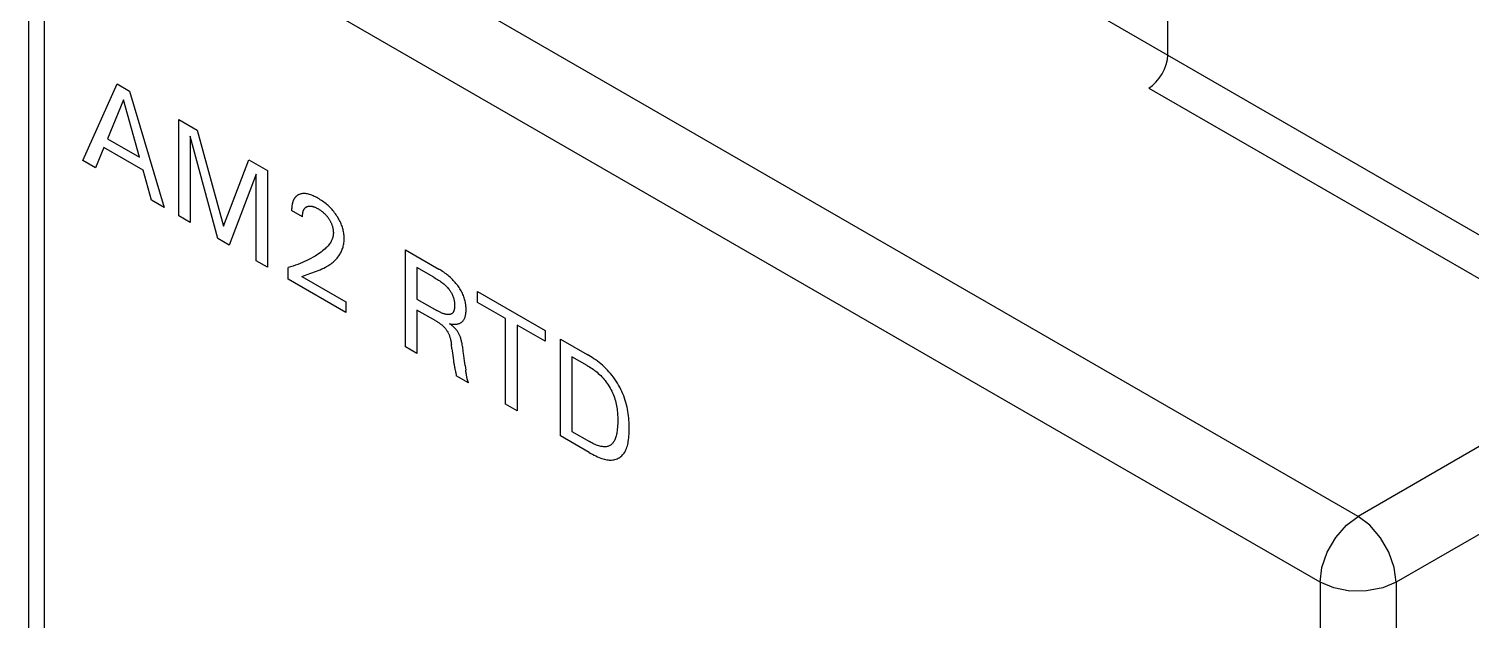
# Model space of a CAD drawing. Extents: x 0 to 420, y 0 to 297.
# Drawn here: x 165.2 to 191.99, y 172.8 to 183.79 of the extents above; entities that cross this region are included whole.
import ezdxf

# ---------------------------------------------------------------- set-up
doc = ezdxf.new("R2010")
doc.units = 0
doc.header["$LTSCALE"] = 23.1
doc.layers.add('40000_ISO', color=7, linetype='CONTINUOUS')

msp = doc.modelspace()

# ---------------------------------------------------------------- linework, layer by layer
at = {"layer": '40000_ISO', "color": 7, "linetype": 'CONTINUOUS'}
for p, q in [((189.887, 174.731), (166.199, 188.407)), ((186.352, 183.304), (186.352, 188.203)), ((165.199, 152.481), (165.199, 187.591)), ((165.492, 152.073), (165.492, 187.182)), ((189.18, 173.506), (165.492, 187.182)), ((184.655, 184.284), (195.191, 178.201)), ((186.345, 183.221), (186.352, 183.304)), ((186.248, 182.956), (186.292, 183.043)), ((186.292, 183.043), (186.325, 183.132)), ((186.325, 183.132), (186.345, 183.221)), ((166.199, 181.344), (166.837, 182.772)), ((166.837, 182.772), (167.071, 182.637)), ((185.998, 182.692), (186.067, 182.739)), ((186.067, 182.739), (186.133, 182.801)), ((186.133, 182.801), (186.195, 182.874)), ((186.195, 182.874), (186.248, 182.956)), ((166.955, 182.472), (166.658, 181.752)), ((167.254, 181.407), (166.955, 182.472)), ((167.071, 182.637), (167.71, 180.472)), ((185.998, 182.692), (194.837, 177.589)), ((167.982, 180.315), (167.982, 182.111)), ((167.982, 182.111), (168.327, 181.912)), ((168.327, 181.912), (168.815, 180.127)), ((166.658, 181.752), (167.254, 181.407)), ((168.195, 181.8), (168.195, 180.192)), ((168.707, 179.896), (168.195, 181.8)), ((166.589, 181.588), (166.435, 181.208)), ((167.321, 181.165), (166.589, 181.588)), ((168.815, 180.127), (169.288, 181.357)), ((169.288, 181.357), (169.633, 181.158)), ((166.435, 181.208), (166.199, 181.344)), ((167.478, 180.606), (167.321, 181.165)), ((169.421, 181.095), (168.921, 179.773)), ((169.421, 179.484), (169.421, 181.095)), ((169.633, 181.158), (169.633, 179.362)), ((167.71, 180.472), (167.478, 180.606)), ((170.096, 180.557), (170.093, 180.548)), ((170.098, 180.565), (170.096, 180.557)), ((170.1, 180.572), (170.098, 180.565)), ((170.102, 180.58), (170.1, 180.572)), ((170.105, 180.587), (170.102, 180.58)), ((170.108, 180.594), (170.105, 180.587)), ((170.11, 180.601), (170.108, 180.594)), ((170.113, 180.608), (170.11, 180.601)), ((170.117, 180.615), (170.113, 180.608)), ((170.12, 180.622), (170.117, 180.615)), ((170.123, 180.628), (170.12, 180.622)), ((170.127, 180.634), (170.123, 180.628)), ((170.131, 180.64), (170.127, 180.634)), ((170.134, 180.646), (170.131, 180.64)), ((170.138, 180.652), (170.134, 180.646)), ((170.143, 180.657), (170.138, 180.652)), ((170.147, 180.662), (170.143, 180.657)), ((170.151, 180.667), (170.147, 180.662)), ((170.155, 180.671), (170.151, 180.667)), ((170.16, 180.676), (170.155, 180.671)), ((170.164, 180.68), (170.16, 180.676)), ((170.169, 180.684), (170.164, 180.68)), ((170.174, 180.688), (170.169, 180.684)), ((170.178, 180.692), (170.174, 180.688)), ((170.183, 180.695), (170.178, 180.692)), ((170.188, 180.699), (170.183, 180.695)), ((170.194, 180.702), (170.188, 180.699)), ((170.199, 180.705), (170.194, 180.702)), ((170.204, 180.708), (170.199, 180.705)), ((170.21, 180.711), (170.204, 180.708)), ((170.215, 180.713), (170.21, 180.711)), ((170.221, 180.716), (170.215, 180.713)), ((170.236, 180.721), (170.221, 180.716)), ((170.252, 180.725), (170.236, 180.721)), ((170.268, 180.728), (170.252, 180.725)), ((170.284, 180.73), (170.268, 180.728)), ((170.301, 180.731), (170.284, 180.73)), ((170.318, 180.731), (170.301, 180.731)), ((170.337, 180.73), (170.318, 180.731)), ((170.356, 180.728), (170.337, 180.73)), ((170.375, 180.724), (170.356, 180.728)), ((170.395, 180.72), (170.375, 180.724)), ((170.414, 180.714), (170.395, 180.72)), ((170.434, 180.708), (170.414, 180.714)), ((170.456, 180.7), (170.434, 180.708)), ((170.479, 180.69), (170.456, 180.7)), ((170.501, 180.68), (170.479, 180.69)), ((170.523, 180.669), (170.501, 180.68)), ((170.546, 180.657), (170.523, 180.669)), ((170.568, 180.645), (170.546, 180.657)), ((170.59, 180.632), (170.568, 180.645)), ((170.612, 180.618), (170.59, 180.632)), ((170.634, 180.604), (170.612, 180.618)), ((170.656, 180.589), (170.634, 180.604)), ((170.678, 180.573), (170.656, 180.589)), ((170.699, 180.557), (170.678, 180.573)), ((170.719, 180.541), (170.699, 180.557)), ((168.195, 180.192), (167.982, 180.315)), ((170.081, 180.455), (170.08, 180.445)), ((170.08, 180.445), (170.08, 180.435)), ((170.08, 180.435), (170.08, 180.425)), ((170.08, 180.425), (170.08, 180.415)), ((170.282, 180.299), (170.08, 180.415)), ((170.082, 180.475), (170.081, 180.465)), ((170.081, 180.465), (170.081, 180.455)), ((170.083, 180.484), (170.082, 180.475)), ((170.084, 180.494), (170.083, 180.484)), ((170.085, 180.503), (170.084, 180.494)), ((170.086, 180.512), (170.085, 180.503)), ((170.088, 180.522), (170.086, 180.512)), ((170.09, 180.531), (170.088, 180.522)), ((170.091, 180.54), (170.09, 180.531)), ((170.093, 180.548), (170.091, 180.54)), ((170.282, 180.321), (170.283, 180.332)), ((170.282, 180.31), (170.282, 180.321)), ((170.282, 180.299), (170.282, 180.31)), ((170.283, 180.332), (170.284, 180.343)), ((170.284, 180.343), (170.285, 180.354)), ((170.285, 180.354), (170.286, 180.365)), ((170.286, 180.365), (170.288, 180.375)), ((170.288, 180.375), (170.29, 180.385)), ((170.29, 180.385), (170.292, 180.393)), ((170.292, 180.393), (170.295, 180.401)), ((170.295, 180.401), (170.297, 180.408)), ((170.297, 180.408), (170.3, 180.415)), ((170.3, 180.415), (170.303, 180.422)), ((170.303, 180.422), (170.306, 180.429)), ((170.306, 180.429), (170.309, 180.435)), ((170.309, 180.435), (170.313, 180.442)), ((170.313, 180.442), (170.317, 180.448)), ((170.317, 180.448), (170.321, 180.453)), ((170.321, 180.453), (170.325, 180.458)), ((170.325, 180.458), (170.329, 180.463)), ((170.329, 180.463), (170.334, 180.468)), ((170.334, 180.468), (170.339, 180.472)), ((170.339, 180.472), (170.344, 180.476)), ((170.344, 180.476), (170.349, 180.48)), ((170.349, 180.48), (170.355, 180.483)), ((170.355, 180.483), (170.361, 180.486)), ((170.361, 180.486), (170.367, 180.489)), ((170.367, 180.489), (170.374, 180.492)), ((170.374, 180.492), (170.381, 180.494)), ((170.381, 180.494), (170.388, 180.496)), ((170.388, 180.496), (170.396, 180.498)), ((170.396, 180.498), (170.403, 180.499)), ((170.403, 180.499), (170.411, 180.5)), ((170.411, 180.5), (170.419, 180.5)), ((170.419, 180.5), (170.427, 180.5)), ((170.427, 180.5), (170.435, 180.499)), ((170.435, 180.499), (170.444, 180.498)), ((170.444, 180.498), (170.453, 180.497)), ((170.453, 180.497), (170.461, 180.495)), ((170.461, 180.495), (170.47, 180.493)), ((170.47, 180.493), (170.479, 180.491)), ((170.479, 180.491), (170.488, 180.488)), ((170.488, 180.488), (170.498, 180.485)), ((170.498, 180.485), (170.508, 180.481)), ((170.508, 180.481), (170.518, 180.477)), ((170.518, 180.477), (170.528, 180.472)), ((170.528, 180.472), (170.538, 180.468)), ((170.538, 180.468), (170.548, 180.462)), ((170.548, 180.462), (170.558, 180.457)), ((170.558, 180.457), (170.568, 180.451)), ((170.568, 180.451), (170.58, 180.445)), ((170.58, 180.445), (170.591, 180.438)), ((170.591, 180.438), (170.602, 180.431)), ((170.602, 180.431), (170.613, 180.423)), ((170.613, 180.423), (170.625, 180.415)), ((170.625, 180.415), (170.636, 180.407)), ((170.636, 180.407), (170.647, 180.398)), ((170.647, 180.398), (170.655, 180.391)), ((170.655, 180.391), (170.664, 180.384)), ((170.664, 180.384), (170.673, 180.376)), ((170.673, 180.376), (170.681, 180.368)), ((170.681, 180.368), (170.69, 180.36)), ((170.69, 180.36), (170.698, 180.352)), ((170.698, 180.352), (170.706, 180.344)), ((170.706, 180.344), (170.714, 180.335)), ((170.714, 180.335), (170.722, 180.326)), ((170.738, 180.525), (170.719, 180.541)), ((170.722, 180.326), (170.729, 180.318)), ((170.729, 180.318), (170.737, 180.309)), ((170.737, 180.309), (170.744, 180.3)), ((170.757, 180.508), (170.738, 180.525)), ((170.744, 180.3), (170.751, 180.29)), ((170.751, 180.29), (170.758, 180.281)), ((170.776, 180.49), (170.757, 180.508)), ((170.795, 180.472), (170.776, 180.49)), ((170.813, 180.453), (170.795, 180.472)), ((170.83, 180.434), (170.813, 180.453)), ((170.846, 180.415), (170.83, 180.434)), ((170.863, 180.396), (170.846, 180.415)), ((170.879, 180.376), (170.863, 180.396)), ((170.894, 180.355), (170.879, 180.376)), ((170.909, 180.334), (170.894, 180.355)), ((170.922, 180.314), (170.909, 180.334)), ((170.935, 180.294), (170.922, 180.314)), ((170.947, 180.274), (170.935, 180.294)), ((170.758, 180.281), (170.765, 180.271)), ((170.765, 180.271), (170.771, 180.262)), ((170.771, 180.262), (170.777, 180.253)), ((170.777, 180.253), (170.783, 180.243)), ((170.783, 180.243), (170.788, 180.234)), ((170.788, 180.234), (170.794, 180.224)), ((170.794, 180.224), (170.799, 180.215)), ((170.799, 180.215), (170.804, 180.205)), ((170.804, 180.205), (170.809, 180.195)), ((170.809, 180.195), (170.813, 180.186)), ((170.813, 180.186), (170.818, 180.176)), ((170.818, 180.176), (170.822, 180.166)), ((170.822, 180.166), (170.826, 180.156)), ((170.826, 180.156), (170.829, 180.146)), ((170.829, 180.146), (170.833, 180.136)), ((170.833, 180.136), (170.836, 180.126)), ((170.836, 180.126), (170.839, 180.116)), ((170.839, 180.116), (170.841, 180.106)), ((170.841, 180.106), (170.844, 180.096)), ((170.844, 180.096), (170.846, 180.086)), ((170.846, 180.086), (170.848, 180.075)), ((170.848, 180.075), (170.85, 180.065)), ((170.85, 180.065), (170.851, 180.054)), ((170.851, 180.054), (170.853, 180.044)), ((170.853, 180.044), (170.854, 180.033)), ((170.854, 180.033), (170.854, 180.023)), ((170.854, 180.023), (170.855, 180.013)), ((170.959, 180.253), (170.947, 180.274)), ((170.971, 180.232), (170.959, 180.253)), ((170.981, 180.211), (170.971, 180.232)), ((170.991, 180.189), (170.981, 180.211)), ((171, 180.168), (170.991, 180.189)), ((171.009, 180.147), (171, 180.168)), ((171.016, 180.126), (171.009, 180.147)), ((171.023, 180.104), (171.016, 180.126)), ((171.03, 180.083), (171.023, 180.104)), ((171.035, 180.062), (171.03, 180.083)), ((171.04, 180.041), (171.035, 180.062)), ((171.045, 180.018), (171.04, 180.041)), ((171.049, 179.995), (171.045, 180.018)), ((168.921, 179.773), (168.707, 179.896)), ((170.746, 179.748), (170.732, 179.734)), ((170.759, 179.763), (170.746, 179.748)), ((170.772, 179.779), (170.759, 179.763)), ((170.784, 179.795), (170.772, 179.779)), ((170.796, 179.812), (170.784, 179.795)), ((170.807, 179.829), (170.796, 179.812)), ((170.817, 179.848), (170.807, 179.829)), ((170.823, 179.861), (170.817, 179.848)), ((170.829, 179.873), (170.823, 179.861)), ((170.834, 179.887), (170.829, 179.873)), ((170.839, 179.9), (170.834, 179.887)), ((170.844, 179.915), (170.839, 179.9)), ((170.847, 179.929), (170.844, 179.915)), ((170.85, 179.944), (170.847, 179.929)), ((170.853, 179.96), (170.85, 179.944)), ((170.854, 179.976), (170.853, 179.96)), ((170.855, 179.993), (170.854, 179.976)), ((170.855, 180.013), (170.855, 180.003)), ((170.855, 180.003), (170.855, 179.993)), ((171.034, 179.735), (171.04, 179.755)), ((171.04, 179.755), (171.044, 179.776)), ((171.044, 179.776), (171.049, 179.797)), ((171.052, 179.973), (171.049, 179.995)), ((171.049, 179.797), (171.052, 179.818)), ((171.054, 179.951), (171.052, 179.973)), ((171.052, 179.818), (171.054, 179.841)), ((171.056, 179.929), (171.054, 179.951)), ((171.054, 179.841), (171.056, 179.863)), ((171.057, 179.908), (171.056, 179.929)), ((171.056, 179.863), (171.057, 179.887)), ((171.057, 179.887), (171.057, 179.908)), ((169.633, 179.362), (169.421, 179.484)), ((170.361, 179.488), (170.32, 179.469)), ((170.4, 179.507), (170.361, 179.488)), ((170.439, 179.527), (170.4, 179.507)), ((170.478, 179.548), (170.439, 179.527)), ((170.515, 179.57), (170.478, 179.548)), ((170.544, 179.588), (170.515, 179.57)), ((170.572, 179.606), (170.544, 179.588)), ((170.599, 179.624), (170.572, 179.606)), ((170.626, 179.644), (170.599, 179.624)), ((170.653, 179.664), (170.626, 179.644)), ((170.679, 179.685), (170.653, 179.664)), ((170.704, 179.707), (170.679, 179.685)), ((170.718, 179.721), (170.704, 179.707)), ((170.732, 179.734), (170.718, 179.721)), ((170.87, 179.476), (170.888, 179.493)), ((170.888, 179.493), (170.906, 179.511)), ((170.906, 179.511), (170.923, 179.531)), ((170.923, 179.531), (170.939, 179.551)), ((170.939, 179.551), (170.954, 179.572)), ((170.954, 179.572), (170.969, 179.594)), ((170.969, 179.594), (170.979, 179.61)), ((170.979, 179.61), (170.988, 179.626)), ((170.988, 179.626), (170.997, 179.643)), ((170.997, 179.643), (171.006, 179.661)), ((171.006, 179.661), (171.014, 179.678)), ((171.014, 179.678), (171.021, 179.697)), ((171.021, 179.697), (171.028, 179.716)), ((171.028, 179.716), (171.034, 179.735)), ((172.196, 177.884), (172.196, 179.683)), ((172.196, 179.683), (172.815, 179.326)), ((170.061, 179.37), (170.016, 179.356)), ((170.016, 179.141), (170.016, 179.356)), ((170.106, 179.384), (170.061, 179.37)), ((170.15, 179.4), (170.106, 179.384)), ((170.194, 179.416), (170.15, 179.4)), ((170.237, 179.433), (170.194, 179.416)), ((170.279, 179.45), (170.237, 179.433)), ((170.32, 179.469), (170.279, 179.45)), ((170.303, 179.203), (170.336, 179.215)), ((170.336, 179.215), (170.37, 179.227)), ((170.37, 179.227), (170.438, 179.251)), ((170.438, 179.251), (170.472, 179.263)), ((170.472, 179.263), (170.507, 179.276)), ((170.507, 179.276), (170.541, 179.289)), ((170.541, 179.289), (170.575, 179.302)), ((170.575, 179.302), (170.609, 179.316)), ((170.609, 179.316), (170.642, 179.33)), ((170.642, 179.33), (170.675, 179.346)), ((170.675, 179.346), (170.707, 179.362)), ((170.707, 179.362), (170.729, 179.374)), ((170.729, 179.374), (170.75, 179.387)), ((170.75, 179.387), (170.771, 179.4)), ((170.771, 179.4), (170.792, 179.414)), ((170.792, 179.414), (170.812, 179.428)), ((170.812, 179.428), (170.832, 179.443)), ((170.832, 179.443), (170.851, 179.459)), ((170.851, 179.459), (170.87, 179.476)), ((172.408, 179.356), (172.408, 178.771)), ((172.723, 179.175), (172.408, 179.356)), ((171.089, 178.521), (170.016, 179.141)), ((170.27, 179.19), (170.303, 179.203)), ((170.27, 179.19), (171.089, 178.717)), ((171.089, 178.717), (171.089, 178.521)), ((172.408, 178.771), (172.779, 178.558)), ((173.533, 178.708), (173.533, 178.912)), ((173.533, 178.912), (174.789, 178.189)), ((174.054, 178.408), (173.533, 178.708)), ((172.408, 178.567), (172.408, 177.761)), ((172.759, 178.365), (172.408, 178.567)), ((174.054, 176.814), (174.054, 178.408)), ((174.267, 178.286), (174.267, 176.691)), ((174.789, 177.985), (174.267, 178.286)), ((174.789, 178.189), (174.789, 177.985)), ((172.408, 177.761), (172.196, 177.884)), ((173.057, 177.848), (173.047, 177.929)), ((175.074, 176.226), (175.074, 178.025)), ((175.074, 178.025), (175.567, 177.741)), ((175.287, 177.698), (175.287, 176.308)), ((175.567, 177.537), (175.287, 177.698)), ((173.364, 177.212), (173.138, 177.342)), ((173.3, 177.533), (173.313, 177.447)), ((173.332, 177.332), (173.329, 177.346)), ((194.837, 177.589), (189.887, 174.731)), ((174.267, 176.691), (174.054, 176.814)), ((196.605, 176.976), (190.594, 173.506)), ((175.287, 176.308), (175.61, 176.122)), ((175.609, 175.918), (175.074, 176.226)), ((189.671, 174.567), (189.887, 174.731)), ((190.106, 174.565), (189.887, 174.731)), ((189.473, 174.337), (189.671, 174.567)), ((190.303, 174.335), (190.106, 174.565)), ((189.316, 174.066), (189.473, 174.337)), ((190.459, 174.064), (190.303, 174.335)), ((189.215, 173.779), (189.316, 174.066)), ((190.56, 173.779), (190.459, 174.064)), ((189.18, 173.506), (189.215, 173.779)), ((190.594, 173.506), (190.56, 173.779)), ((189.18, 173.506), (189.18, 138.397)), ((189.434, 173.4), (189.18, 173.506)), ((189.733, 173.344), (189.434, 173.4)), ((190.046, 173.345), (189.733, 173.344)), ((190.344, 173.401), (190.046, 173.345)), ((190.594, 173.506), (190.344, 173.401)), ((190.594, 173.506), (190.594, 138.397))]:
    msp.add_line(p, q, dxfattribs=at)
for points in [[(173.013, 178.313), (173.028, 178.31), (173.043, 178.307), (173.058, 178.305), (173.072, 178.303), (173.086, 178.302), (173.1, 178.302), (173.113, 178.302), (173.127, 178.303), (173.139, 178.304), (173.152, 178.306), (173.164, 178.308), (173.176, 178.311), (173.187, 178.315), (173.198, 178.319), (173.209, 178.324), (173.219, 178.33), (173.229, 178.336), (173.238, 178.343), (173.247, 178.351), (173.256, 178.359), (173.264, 178.368), (173.271, 178.377), (173.278, 178.387), (173.284, 178.398), (173.29, 178.409), (173.295, 178.421), (173.3, 178.434), (173.304, 178.446), (173.308, 178.461), (173.311, 178.476), (173.314, 178.491), (173.316, 178.507), (173.318, 178.523), (173.319, 178.539), (173.32, 178.556), (173.32, 178.574), (173.32, 178.592), (173.319, 178.611), (173.318, 178.63), (173.316, 178.649), (173.314, 178.669), (173.311, 178.689), (173.307, 178.709), (173.303, 178.729), (173.298, 178.75), (173.292, 178.771), (173.285, 178.793), (173.277, 178.814), (173.269, 178.836), (173.26, 178.857), (173.251, 178.878), (173.24, 178.9), (173.229, 178.921), (173.217, 178.942), (173.204, 178.962), (173.191, 178.983), (173.178, 179.002), (173.164, 179.022), (173.148, 179.042), (173.132, 179.062), (173.116, 179.081), (173.1, 179.1), (173.083, 179.118), (173.066, 179.136), (173.047, 179.154), (173.028, 179.172), (173.008, 179.189), (172.989, 179.206), (172.969, 179.222), (172.95, 179.237), (172.927, 179.253), (172.905, 179.269), (172.883, 179.284), (172.86, 179.299), (172.838, 179.313), (172.815, 179.326)], [(172.723, 179.175), (172.744, 179.162), (172.766, 179.149), (172.788, 179.136), (172.809, 179.122), (172.831, 179.107), (172.846, 179.097), (172.861, 179.086), (172.875, 179.075), (172.89, 179.063), (172.905, 179.051), (172.919, 179.039), (172.931, 179.028), (172.942, 179.018), (172.954, 179.006), (172.965, 178.995), (172.976, 178.983), (172.987, 178.97), (172.997, 178.959), (173.006, 178.948), (173.015, 178.936), (173.023, 178.923), (173.032, 178.911), (173.039, 178.898), (173.047, 178.885), (173.054, 178.871), (173.061, 178.856), (173.068, 178.841), (173.075, 178.825), (173.08, 178.81), (173.086, 178.794), (173.09, 178.779), (173.094, 178.763), (173.098, 178.748), (173.1, 178.733), (173.103, 178.718), (173.105, 178.704), (173.106, 178.689), (173.107, 178.675), (173.107, 178.66), (173.107, 178.646), (173.107, 178.635), (173.107, 178.623), (173.106, 178.612), (173.104, 178.601), (173.103, 178.591), (173.101, 178.58), (173.099, 178.57), (173.097, 178.563), (173.094, 178.555), (173.092, 178.548), (173.089, 178.542), (173.086, 178.535), (173.083, 178.529), (173.079, 178.523), (173.075, 178.518), (173.071, 178.513), (173.066, 178.508), (173.061, 178.503), (173.055, 178.499), (173.049, 178.496), (173.043, 178.493), (173.036, 178.49), (173.03, 178.487), (173.023, 178.486), (173.016, 178.484), (173.008, 178.483), (173.001, 178.482), (172.993, 178.482), (172.985, 178.482), (172.977, 178.482), (172.969, 178.483), (172.961, 178.483), (172.95, 178.485), (172.939, 178.487), (172.928, 178.49), (172.917, 178.493), (172.906, 178.497), (172.894, 178.501), (172.883, 178.505), (172.871, 178.51), (172.86, 178.515), (172.848, 178.521), (172.837, 178.526), (172.825, 178.532), (172.814, 178.538), (172.802, 178.545), (172.79, 178.551), (172.779, 178.558)], [(172.759, 178.365), (172.771, 178.358), (172.783, 178.351), (172.794, 178.344), (172.806, 178.336), (172.818, 178.328), (172.829, 178.32), (172.841, 178.312), (172.851, 178.304), (172.86, 178.297), (172.87, 178.289), (172.879, 178.281), (172.889, 178.272), (172.898, 178.263), (172.908, 178.254), (172.915, 178.246), (172.923, 178.238), (172.93, 178.229), (172.938, 178.221), (172.945, 178.212), (172.952, 178.202), (172.959, 178.193), (172.965, 178.183), (172.972, 178.173), (172.978, 178.162), (172.983, 178.151), (172.989, 178.141), (172.994, 178.13), (172.999, 178.119), (173.004, 178.106), (173.009, 178.094), (173.013, 178.081), (173.017, 178.069), (173.021, 178.056), (173.025, 178.043), (173.028, 178.031), (173.032, 178.016), (173.035, 178.001), (173.038, 177.987), (173.041, 177.972), (173.043, 177.958), (173.045, 177.943), (173.047, 177.929)], [(173.276, 177.721), (173.267, 177.794), (173.263, 177.83), (173.26, 177.853), (173.257, 177.875), (173.254, 177.897), (173.25, 177.92), (173.246, 177.943), (173.241, 177.965), (173.237, 177.981), (173.233, 177.997), (173.229, 178.013), (173.225, 178.028), (173.22, 178.044), (173.214, 178.06), (173.208, 178.076), (173.203, 178.089), (173.198, 178.102), (173.192, 178.114), (173.186, 178.127), (173.18, 178.139), (173.173, 178.151), (173.166, 178.163), (173.159, 178.174), (173.151, 178.184), (173.143, 178.194), (173.135, 178.204), (173.127, 178.214), (173.117, 178.225), (173.107, 178.235), (173.097, 178.245), (173.086, 178.255), (173.076, 178.264), (173.063, 178.275), (173.051, 178.285), (173.038, 178.295), (173.025, 178.304), (173.013, 178.313)], [(173.057, 177.848), (173.062, 177.807), (173.067, 177.765), (173.079, 177.681)], [(173.079, 177.681), (173.087, 177.622), (173.089, 177.605), (173.091, 177.588), (173.094, 177.571), (173.096, 177.554), (173.099, 177.537), (173.102, 177.521), (173.105, 177.504), (173.108, 177.487), (173.112, 177.471), (173.114, 177.461), (173.116, 177.452)], [(173.3, 177.533), (173.294, 177.578), (173.288, 177.622), (173.282, 177.672), (173.276, 177.721)], [(175.609, 175.918), (175.639, 175.901), (175.669, 175.885), (175.7, 175.869), (175.73, 175.854), (175.76, 175.84), (175.791, 175.828), (175.821, 175.816), (175.844, 175.808), (175.867, 175.801), (175.89, 175.794), (175.912, 175.789), (175.935, 175.784), (175.957, 175.781), (175.978, 175.779), (176, 175.778), (176.021, 175.778), (176.043, 175.78), (176.064, 175.783), (176.085, 175.788), (176.106, 175.794), (176.125, 175.802), (176.145, 175.811), (176.163, 175.821), (176.18, 175.832), (176.197, 175.845), (176.213, 175.859), (176.228, 175.875), (176.242, 175.891), (176.255, 175.909), (176.268, 175.927), (176.279, 175.948), (176.29, 175.97), (176.3, 175.993), (176.308, 176.018), (176.316, 176.043), (176.323, 176.069), (176.328, 176.096), (176.333, 176.123), (176.338, 176.156), (176.342, 176.189), (176.345, 176.223), (176.347, 176.258), (176.349, 176.293), (176.35, 176.329), (176.35, 176.365), (176.35, 176.403), (176.349, 176.442), (176.347, 176.481), (176.345, 176.521), (176.342, 176.561), (176.338, 176.601), (176.333, 176.641), (176.327, 176.681), (176.319, 176.722), (176.311, 176.763), (176.301, 176.804), (176.29, 176.846), (176.277, 176.887), (176.263, 176.929), (176.248, 176.969), (176.231, 177.01), (176.213, 177.05), (176.194, 177.09), (176.174, 177.13), (176.152, 177.169), (176.13, 177.208), (176.106, 177.246), (176.081, 177.283), (176.056, 177.319), (176.029, 177.354), (176.002, 177.388), (175.974, 177.421), (175.944, 177.452), (175.915, 177.483), (175.884, 177.512), (175.854, 177.54), (175.822, 177.566), (175.791, 177.591), (175.759, 177.616), (175.727, 177.639), (175.695, 177.661), (175.663, 177.683), (175.631, 177.703), (175.599, 177.722), (175.567, 177.741)], [(173.116, 177.452), (173.123, 177.423), (173.126, 177.414), (173.128, 177.404), (173.13, 177.394), (173.132, 177.384), (173.134, 177.374), (173.136, 177.364), (173.137, 177.353), (173.138, 177.342)], [(173.329, 177.346), (173.325, 177.369), (173.322, 177.385), (173.32, 177.401), (173.317, 177.416), (173.315, 177.432), (173.313, 177.447)], [(175.567, 177.537), (175.59, 177.523), (175.614, 177.509), (175.637, 177.494), (175.66, 177.479), (175.684, 177.462), (175.707, 177.445), (175.73, 177.428), (175.753, 177.409), (175.776, 177.39), (175.798, 177.369), (175.82, 177.348), (175.842, 177.326), (175.863, 177.303), (175.884, 177.278), (175.904, 177.254), (175.923, 177.228), (175.942, 177.201), (175.96, 177.174), (175.977, 177.146), (175.993, 177.117), (176.009, 177.088), (176.024, 177.059), (176.038, 177.029), (176.051, 177), (176.063, 176.97), (176.074, 176.94), (176.084, 176.909), (176.093, 176.878), (176.101, 176.847), (176.109, 176.816), (176.115, 176.786), (176.12, 176.755), (176.125, 176.725), (176.128, 176.695), (176.131, 176.666), (176.133, 176.636), (176.135, 176.607), (176.136, 176.579), (176.137, 176.55), (176.137, 176.522), (176.137, 176.487), (176.136, 176.452), (176.134, 176.418), (176.132, 176.384), (176.129, 176.351), (176.125, 176.319), (176.121, 176.296), (176.117, 176.274), (176.113, 176.252), (176.107, 176.23), (176.102, 176.209), (176.095, 176.189), (176.088, 176.17), (176.082, 176.156), (176.075, 176.142), (176.068, 176.129), (176.061, 176.116), (176.053, 176.105), (176.044, 176.094), (176.035, 176.083), (176.026, 176.073), (176.015, 176.064), (176.003, 176.056), (175.991, 176.048), (175.979, 176.042), (175.966, 176.037), (175.952, 176.032), (175.938, 176.029), (175.923, 176.026), (175.907, 176.025), (175.89, 176.024), (175.874, 176.025), (175.856, 176.027), (175.839, 176.029), (175.821, 176.033), (175.803, 176.037), (175.785, 176.042), (175.763, 176.049), (175.742, 176.057), (175.72, 176.066), (175.698, 176.076), (175.676, 176.086), (175.654, 176.097), (175.632, 176.109), (175.61, 176.122)], [(173.35, 177.261), (173.348, 177.266), (173.347, 177.27), (173.345, 177.275), (173.343, 177.282), (173.341, 177.289), (173.34, 177.296), (173.338, 177.303), (173.336, 177.31), (173.335, 177.317), (173.333, 177.325), (173.332, 177.332)], [(173.364, 177.212), (173.363, 177.218), (173.362, 177.223), (173.361, 177.228), (173.359, 177.233), (173.358, 177.238), (173.356, 177.242), (173.355, 177.247), (173.35, 177.261)]]:
    msp.add_lwpolyline(points, dxfattribs=at)

doc.saveas('drawing.dxf')
